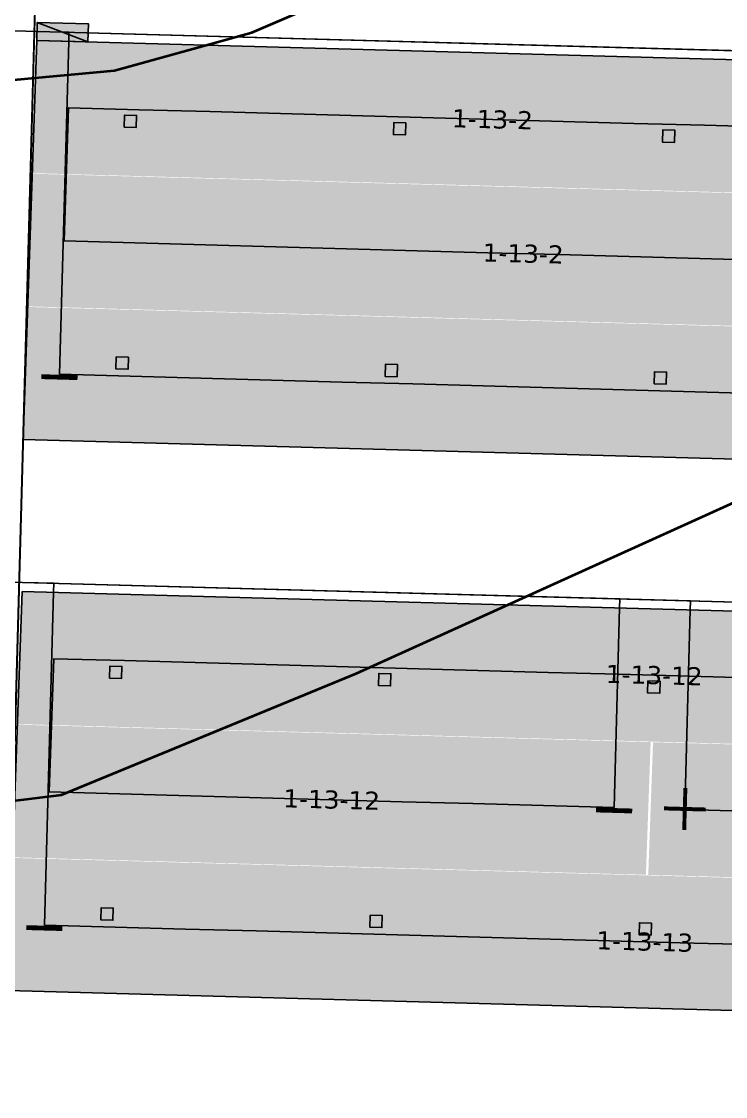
# Model space of a CAD drawing. Header units: metres. Extents: x 1477905 to 1478744, y 4202276 to 4202610.
# Drawn here: x 1478338.71 to 1478350.4, y 4202409.28 to 4202427.1 of the extents above; entities that cross this region are included whole.
import ezdxf

# ---------------------------------------------------------------- set-up
doc = ezdxf.new("R2010")
doc.units = ezdxf.units.M
doc.layers.add('Nouveau Terrain - CN - Courbes', color=22, linetype='Continuous', lineweight=0)
for name, color, linetype in [('PVcase AC Cables (Inverter - Transformer)', 181, 'Continuous'), ('PVcase Device Coloring', 7, 'Continuous'), ('PVcase Inverters', 7, 'Continuous'), ('PVcase Polarity Symbols', 7, 'Continuous'), ('PVcase Poles', 7, 'Continuous'), ('PVcase PV Area', 30, 'Continuous'), ('PVcase PV Modules (full frames)', 142, 'Continuous'), ('PVcase PV Modules (optimised)', 142, 'Continuous'), ('PVcase String Cables', 150, 'Continuous'), ('PVcase Stringing Numbers', 7, 'Continuous'), ('PVcase Strings', 92, 'Continuous')]:
    doc.layers.add(name, color=color, linetype=linetype)
doc.layers.add('PVcase AlignmentLine', color=130, linetype='Continuous', plot=False)
doc.styles.get("Standard").update_dxf_attribs({"font": 'verdana.ttf'})
doc.styles.add('UBS-Style de texte', font='verdana.ttf')

# ---------------------------------------------------------------- blocks, each defined once
blk = doc.blocks.new('3P18@15DEG F FX ID1 PVBlock')
at = {"layer": 'PVcase PV Modules (optimised)', "color": 0}
blk.add_polyline3d([(0, 0, 1.773945735132677), (21.06698842950539, -0.5810537936249766, 1.773945735132684), (20.88445742833417, -7.198992669318528, 7.019385073192552e-15), (-0.1825310011712116, -6.617938875693552, 0)], close=True, dxfattribs=at)
blk = doc.blocks.new('PVcase Inverter (1st tier)')
at = {"layer": 'PVcase Inverters', "color": 0}
blk.add_lwpolyline([(0, 0), (850, 0), (850, 300), (0, 300)], close=True, dxfattribs=at)
blk.add_lwpolyline([(850, 0), (0, 300)], dxfattribs=at)

msp = doc.modelspace()

# ---------------------------------------------------------------- hatches: boundary and pattern name
at = {"layer": 'PVcase Device Coloring', "true_color": 0xb3ff80, "transparency": 33554672}
msp.add_hatch(color=71, dxfattribs=at).paths.add_polyline_path([(1478338.976086406, 4202427.084636865), (1478338.967815178, 4202426.784750909), (1478339.817492054, 4202426.761315761), (1478339.825763282, 4202427.061201718)], flags=0)
msp.add_hatch(color=71, dxfattribs=at).paths.add_polyline_path([(1478338.976086406, 4202427.084636865), (1478338.967815178, 4202426.784750909), (1478339.817492054, 4202426.761315761), (1478339.825763282, 4202427.061201718)], flags=0)
msp.add_hatch(color=71, dxfattribs=at).paths.add_polyline_path([(1478338.976086406, 4202427.084636865), (1478338.967815178, 4202426.784750909), (1478339.817492054, 4202426.761315761), (1478339.825763282, 4202427.061201718)], flags=0)
msp.add_hatch(color=71, dxfattribs=at).paths.add_polyline_path([(1478338.976086406, 4202427.084636865), (1478338.967815178, 4202426.784750909), (1478339.817492054, 4202426.761315761), (1478339.825763282, 4202427.061201718)], flags=0)
msp.add_hatch(color=71, dxfattribs=at).paths.add_polyline_path([(1478338.976086406, 4202427.084636865), (1478338.967815178, 4202426.784750909), (1478339.817492054, 4202426.761315761), (1478339.825763282, 4202427.061201718)], flags=0)
msp.add_hatch(color=71, dxfattribs=at).paths.add_polyline_path([(1478338.976086406, 4202427.084636865), (1478338.967815178, 4202426.784750909), (1478339.817492054, 4202426.761315761), (1478339.825763282, 4202427.061201718)], flags=0)
msp.add_hatch(color=71, dxfattribs=at).paths.add_polyline_path([(1478338.976086406, 4202427.084636865), (1478338.967815178, 4202426.784750909), (1478339.817492054, 4202426.761315761), (1478339.825763282, 4202427.061201718)], flags=0)
msp.add_hatch(color=71, dxfattribs=at).paths.add_polyline_path([(1478338.976086406, 4202427.084636865), (1478338.967815178, 4202426.784750909), (1478339.817492054, 4202426.761315761), (1478339.825763282, 4202427.061201718)], flags=0)
msp.add_hatch(color=71, dxfattribs=at).paths.add_polyline_path([(1478338.976086406, 4202427.084636865), (1478338.967815178, 4202426.784750909), (1478339.817492054, 4202426.761315761), (1478339.825763282, 4202427.061201718)], flags=0)
at = {"layer": 'PVcase Device Coloring', "true_color": 0xb3ff80, "transparency": 33554582}
for points in [[(1478338.967815177, 4202426.784750908), (1478338.892191565, 4202424.585620887), (1478354.091512305, 4202424.16640468), (1478354.167135918, 4202426.365534701)], [(1478338.891859591, 4202424.575967111), (1478338.816235979, 4202422.37683709), (1478355.187733131, 4202421.925290797), (1478355.263356744, 4202424.124420818)], [(1478338.812353881, 4202422.36728123), (1478338.743572853, 4202420.167962482), (1478370.583980943, 4202419.28976435), (1478370.652761971, 4202421.489083098)], [(1478338.725173722, 4202417.650535017), (1478338.646464294, 4202415.451490106), (1478359.703577732, 4202414.870708676), (1478359.782287161, 4202417.069753587)], [(1478338.646118774, 4202415.441836705), (1478338.567409345, 4202413.242791793), (1478349.076482614, 4202412.952938456), (1478349.155192043, 4202415.151983367)], [(1478349.194158943, 4202415.150908612), (1478349.115449514, 4202412.951863701), (1478359.624522783, 4202412.662010363), (1478359.703232212, 4202414.861055274)], [(1478338.567063825, 4202413.233138392), (1478338.488354397, 4202411.034093481), (1478359.545467835, 4202410.453312051), (1478359.624177264, 4202412.652356962)]]:
    msp.add_hatch(color=71, dxfattribs=at).paths.add_polyline_path(points, flags=0)

# ---------------------------------------------------------------- linework, layer by layer
at = {"layer": 'Nouveau Terrain - CN - Courbes', "linetype": 'Continuous', "lineweight": 35}
for points in [[(1478335.282626814, 4202425.829336059, 73), (1478340.254916718, 4202426.28479444, 73), (1478342.535462485, 4202426.919656962, 73), (1478348.324087714, 4202429.398642596, 73), (1478352.125640577, 4202430.895987161, 73), (1478353.387270747, 4202431.01213701, 73), (1478360.184490013, 4202430.230826925, 73), (1478363.310418425, 4202430.345641803, 73), (1478376.930513024, 4202431.899315742, 73), (1478380.985159703, 4202432.73499997, 73), (1478388.197082288, 4202434.91053588, 73), (1478398.617350874, 4202438.826656805, 73), (1478407.985020134, 4202442.472740513, 73), (1478412.470244399, 4202444.791230266, 73), (1478421.358482726, 4202449.928240885, 73), (1478423.216447328, 4202451.645802511, 73), (1478427.581432917, 4202456.839782299, 73), (1478428.843755461, 4202458.856565427, 73), (1478429.58169592, 4202461.648758596, 73), (1478429.00640143, 4202461.758571131, 73), (1478428.780313677, 4202461.801726889, 73)], [(1478335.787698883, 4202413.835795431, 72), (1478339.378703231, 4202414.281219653, 72), (1478344.267259569, 4202416.292585373, 72), (1478352.182320598, 4202419.870514831, 72), (1478354.271514721, 4202420.449429104, 72), (1478358.932510251, 4202419.865455401, 72), (1478365.670986464, 4202420.528554469, 72), (1478379.706885254, 4202422.117077467, 72), (1478383.736917019, 4202422.843507892, 72), (1478390.83319907, 4202425.045772747, 72), (1478411.239379214, 4202432.982509312, 72), (1478416.539623115, 4202435.645848259, 72), (1478424.110232939, 4202439.984298771, 72), (1478426.836636174, 4202442.338222411, 72), (1478431.574026125, 4202447.383417717, 72), (1478439.583303201, 4202456.8469184, 72), (1478440.210088637, 4202457.784432109, 72), (1478440.998648752, 4202460.821752833, 72), (1478440.90231827, 4202461.002091623, 72), (1478440.290370006, 4202461.118900652, 72)]]:
    msp.add_polyline3d(points, dxfattribs=at)
at = {"layer": 'PVcase AC Cables (Inverter - Transformer)'}
msp.add_polyline3d([(1478338.027289134, 4202426.960748831, 72.2734047199971), (1478338.972970444, 4202426.934665763, 72.26376260392145), (1478338.972970444, 4202426.934665763, 75.27234791761173), (1478339.39678923, 4202426.922976313, 75.2615842802292)], dxfattribs=at)
at = {"layer": 'PVcase AlignmentLine'}
msp.add_lwpolyline([(1478339.259568284, 4202438.995625216), (1478337.373768455, 4202370.62308633)], dxfattribs=at)
at = {"layer": 'PVcase Poles'}
for points in [[(1478340.419431213, 4202425.348182643, 71.91857843176089), (1478340.424945366, 4202425.548106615, 71.91857843176089), (1478340.424945366, 4202425.548106615, 74.91393354701471), (1478340.419431213, 4202425.348182643, 74.86032644159475), (1478340.419431213, 4202425.348182643, 71.91857843176089), (1478340.619355184, 4202425.34266849, 71.91857843176089), (1478340.619355184, 4202425.34266849, 74.85524901414472), (1478340.419431213, 4202425.348182643, 74.86032644159475), (1478340.619355184, 4202425.34266849, 74.85524901414472), (1478340.624869336, 4202425.542592462, 74.90885611956467), (1478340.624869336, 4202425.542592462, 71.91857843176089), (1478340.619355184, 4202425.34266849, 71.91857843176089), (1478340.624869336, 4202425.542592462, 71.91857843176089), (1478340.424945366, 4202425.548106615, 71.91857843176089), (1478340.624869336, 4202425.542592462, 71.91857843176089), (1478340.624869336, 4202425.542592462, 74.90885611956467), (1478340.424945366, 4202425.548106615, 74.91393354701471)], [(1478344.885293435, 4202425.225008599, 71.76537588550724), (1478344.890807587, 4202425.42493257, 71.76537588550724), (1478344.890807587, 4202425.42493257, 74.80051497504449), (1478344.885293435, 4202425.225008599, 74.74690786962454), (1478344.885293435, 4202425.225008599, 71.76537588550724), (1478345.085217406, 4202425.219494446, 71.76537588550724), (1478345.085217406, 4202425.219494446, 74.7418304421745), (1478344.885293435, 4202425.225008599, 74.74690786962454), (1478345.085217406, 4202425.219494446, 74.7418304421745), (1478345.090731558, 4202425.419418418, 74.79543754759446), (1478345.090731558, 4202425.419418418, 71.76537588550724), (1478345.085217406, 4202425.219494446, 71.76537588550724), (1478345.090731558, 4202425.419418418, 71.76537588550724), (1478344.890807587, 4202425.42493257, 71.76537588550724), (1478345.090731558, 4202425.419418418, 71.76537588550724), (1478345.090731558, 4202425.419418418, 74.79543754759446), (1478344.890807587, 4202425.42493257, 74.80051497504449)], [(1478349.351155656, 4202425.101834552, 71.58149722558093), (1478349.356669809, 4202425.301758524, 71.58149722558093), (1478349.356669809, 4202425.301758524, 74.68709640257391), (1478349.351155656, 4202425.101834552, 74.63348929715396), (1478349.351155656, 4202425.101834552, 71.58149722558093), (1478349.551079627, 4202425.0963204, 71.58149722558093), (1478349.551079627, 4202425.0963204, 74.62841186970392), (1478349.351155656, 4202425.101834552, 74.63348929715396), (1478349.551079627, 4202425.0963204, 74.62841186970392), (1478349.556593779, 4202425.296244372, 74.68201897512388), (1478349.556593779, 4202425.296244372, 71.58149722558093), (1478349.551079627, 4202425.0963204, 71.58149722558093), (1478349.556593779, 4202425.296244372, 71.58149722558093), (1478349.356669809, 4202425.301758524, 71.58149722558093), (1478349.556593779, 4202425.296244372, 71.58149722558093), (1478349.556593779, 4202425.296244372, 74.68201897512388), (1478349.356669809, 4202425.301758524, 74.68709640257391)], [(1478340.281579369, 4202421.339459424, 71.55063923667478), (1478340.287093521, 4202421.539383396, 71.55063923667478), (1478340.287093521, 4202421.539383396, 73.83953550879639), (1478340.281579369, 4202421.339459424, 73.78592840337643), (1478340.281579369, 4202421.339459424, 71.55063923667478), (1478340.481503339, 4202421.333945272, 71.55063923667478), (1478340.481503339, 4202421.333945272, 73.7808509759264), (1478340.281579369, 4202421.339459424, 73.78592840337643), (1478340.481503339, 4202421.333945272, 73.7808509759264), (1478340.487017492, 4202421.533869243, 73.83445808134636), (1478340.487017492, 4202421.533869243, 71.55063923667478), (1478340.481503339, 4202421.333945272, 71.55063923667478), (1478340.487017492, 4202421.533869243, 71.55063923667478), (1478340.287093521, 4202421.539383396, 71.55063923667478), (1478340.487017492, 4202421.533869243, 71.55063923667478), (1478340.487017492, 4202421.533869243, 73.83445808134636), (1478340.287093521, 4202421.539383396, 73.83953550879639)], [(1478344.74744159, 4202421.21628538, 71.4157306296565), (1478344.752955742, 4202421.416209351, 71.4157306296565), (1478344.752955742, 4202421.416209351, 73.72611693683037), (1478344.74744159, 4202421.21628538, 73.67250983141041), (1478344.74744159, 4202421.21628538, 71.4157306296565), (1478344.947365561, 4202421.210771227, 71.4157306296565), (1478344.947365561, 4202421.210771227, 73.66743240396038), (1478344.74744159, 4202421.21628538, 73.67250983141041), (1478344.947365561, 4202421.210771227, 73.66743240396038), (1478344.952879713, 4202421.410695199, 73.72103950938033), (1478344.952879713, 4202421.410695199, 71.4157306296565), (1478344.947365561, 4202421.210771227, 71.4157306296565), (1478344.952879713, 4202421.410695199, 71.4157306296565), (1478344.752955742, 4202421.416209351, 71.4157306296565), (1478344.952879713, 4202421.410695199, 71.4157306296565), (1478344.952879713, 4202421.410695199, 73.72103950938033), (1478344.752955742, 4202421.416209351, 73.72611693683037)], [(1478349.213303811, 4202421.093111333, 71.23115516619885), (1478349.218817964, 4202421.293035305, 71.23115516619885), (1478349.218817964, 4202421.293035305, 73.61269836435979), (1478349.213303811, 4202421.093111333, 73.55909125893983), (1478349.213303811, 4202421.093111333, 71.23115516619885), (1478349.413227782, 4202421.087597181, 71.23115516619885), (1478349.413227782, 4202421.087597181, 73.5540138314898), (1478349.213303811, 4202421.093111333, 73.55909125893983), (1478349.413227782, 4202421.087597181, 73.5540138314898), (1478349.418741934, 4202421.287521153, 73.60762093690975), (1478349.418741934, 4202421.287521153, 71.23115516619885), (1478349.413227782, 4202421.087597181, 71.23115516619885), (1478349.418741934, 4202421.287521153, 71.23115516619885), (1478349.218817964, 4202421.293035305, 71.23115516619885), (1478349.418741934, 4202421.287521153, 71.23115516619885), (1478349.418741934, 4202421.287521153, 73.60762093690975), (1478349.218817964, 4202421.293035305, 73.61269836435979)], [(1478340.174737703, 4202416.21402335, 71.13440839124311), (1478340.180251856, 4202416.413947321, 71.13440839124311), (1478340.180251856, 4202416.413947321, 74.12146971919351), (1478340.174737703, 4202416.21402335, 74.06785474888629), (1478340.174737703, 4202416.21402335, 71.13440839124311), (1478340.374661674, 4202416.208509197, 71.13440839124311), (1478340.374661674, 4202416.208509197, 74.06172892014503), (1478340.174737703, 4202416.21402335, 74.06785474888629), (1478340.374661674, 4202416.208509197, 74.06172892014503), (1478340.380175826, 4202416.408433169, 74.11534389045227), (1478340.380175826, 4202416.408433169, 71.13440839124311), (1478340.374661674, 4202416.208509197, 71.13440839124311), (1478340.380175826, 4202416.408433169, 71.13440839124311), (1478340.180251856, 4202416.413947321, 71.13440839124311), (1478340.380175826, 4202416.408433169, 71.13440839124311), (1478340.380175826, 4202416.408433169, 74.11534389045227), (1478340.180251856, 4202416.413947321, 74.12146971919351)], [(1478344.639944819, 4202416.090867374, 70.97132482236844), (1478344.645458971, 4202416.290791346, 70.97132482236844), (1478344.645458971, 4202416.290791346, 73.98465223894593), (1478344.639944819, 4202416.090867374, 73.93103726863869), (1478344.639944819, 4202416.090867374, 70.97132482236844), (1478344.839868789, 4202416.085353222, 70.97132482236844), (1478344.839868789, 4202416.085353222, 73.92491143989744), (1478344.639944819, 4202416.090867374, 73.93103726863869), (1478344.839868789, 4202416.085353222, 73.92491143989744), (1478344.845382942, 4202416.285277193, 73.97852641020467), (1478344.845382942, 4202416.285277193, 70.97132482236844), (1478344.839868789, 4202416.085353222, 70.97132482236844), (1478344.845382942, 4202416.285277193, 70.97132482236844), (1478344.645458971, 4202416.290791346, 70.97132482236844), (1478344.845382942, 4202416.285277193, 70.97132482236844), (1478344.845382942, 4202416.285277193, 73.97852641020467), (1478344.645458971, 4202416.290791346, 73.98465223894593)], [(1478349.105151934, 4202415.967711397, 70.77945372635871), (1478349.110666086, 4202416.167635368, 70.77945372635871), (1478349.110666086, 4202416.167635368, 73.84783475819762), (1478349.105151934, 4202415.967711397, 73.7942197878904), (1478349.105151934, 4202415.967711397, 70.77945372635871), (1478349.305075905, 4202415.962197244, 70.77945372635871), (1478349.305075905, 4202415.962197244, 73.78809395914914), (1478349.105151934, 4202415.967711397, 73.7942197878904), (1478349.305075905, 4202415.962197244, 73.78809395914914), (1478349.310590057, 4202416.162121216, 73.84170892945636), (1478349.310590057, 4202416.162121216, 70.77945372635871), (1478349.305075905, 4202415.962197244, 70.77945372635871), (1478349.310590057, 4202416.162121216, 70.77945372635871), (1478349.110666086, 4202416.167635368, 70.77945372635871), (1478349.310590057, 4202416.162121216, 70.77945372635871), (1478349.310590057, 4202416.162121216, 73.84170892945636), (1478349.110666086, 4202416.167635368, 73.84783475819762)], [(1478340.031260824, 4202412.205455277, 70.7906726465226), (1478340.036774976, 4202412.405379249, 70.7906726465226), (1478340.036774976, 4202412.405379249, 73.04722928677312), (1478340.031260824, 4202412.205455277, 72.9936143164659), (1478340.031260824, 4202412.205455277, 70.7906726465226), (1478340.231184794, 4202412.199941125, 70.7906726465226), (1478340.231184794, 4202412.199941125, 72.98748848772463), (1478340.031260824, 4202412.205455277, 72.9936143164659), (1478340.231184794, 4202412.199941125, 72.98748848772463), (1478340.236698947, 4202412.399865096, 73.04110345803186), (1478340.236698947, 4202412.399865096, 70.7906726465226), (1478340.231184794, 4202412.199941125, 70.7906726465226), (1478340.236698947, 4202412.399865096, 70.7906726465226), (1478340.036774976, 4202412.405379249, 70.7906726465226), (1478340.236698947, 4202412.399865096, 70.7906726465226), (1478340.236698947, 4202412.399865096, 73.04110345803186), (1478340.036774976, 4202412.405379249, 73.04722928677312)], [(1478344.496467939, 4202412.0822993, 70.61554786388731), (1478344.501982091, 4202412.282223272, 70.61554786388731), (1478344.501982091, 4202412.282223272, 72.91041180628058), (1478344.496467939, 4202412.0822993, 72.85679683597336), (1478344.496467939, 4202412.0822993, 70.61554786388731), (1478344.696391909, 4202412.076785148, 70.61554786388731), (1478344.696391909, 4202412.076785148, 72.8506710072321), (1478344.496467939, 4202412.0822993, 72.85679683597336), (1478344.696391909, 4202412.076785148, 72.8506710072321), (1478344.701906062, 4202412.27670912, 72.90428597753932), (1478344.701906062, 4202412.27670912, 70.61554786388731), (1478344.696391909, 4202412.076785148, 70.61554786388731), (1478344.701906062, 4202412.27670912, 70.61554786388731), (1478344.501982091, 4202412.282223272, 70.61554786388731), (1478344.701906062, 4202412.27670912, 70.61554786388731), (1478344.701906062, 4202412.27670912, 72.90428597753932), (1478344.501982091, 4202412.282223272, 72.91041180628058)], [(1478348.961675054, 4202411.959143324, 70.42635576261083), (1478348.967189206, 4202412.159067295, 70.42635576261083), (1478348.967189206, 4202412.159067295, 72.77359432578262), (1478348.961675054, 4202411.959143324, 72.7199793554754), (1478348.961675054, 4202411.959143324, 70.42635576261083), (1478349.161599025, 4202411.953629171, 70.42635576261083), (1478349.161599025, 4202411.953629171, 72.71385352673414), (1478348.961675054, 4202411.959143324, 72.7199793554754), (1478349.161599025, 4202411.953629171, 72.71385352673414), (1478349.167113177, 4202412.153553143, 72.76746849704138), (1478349.167113177, 4202412.153553143, 70.42635576261083), (1478349.161599025, 4202411.953629171, 70.42635576261083), (1478349.167113177, 4202412.153553143, 70.42635576261083), (1478348.967189206, 4202412.159067295, 70.42635576261083), (1478349.167113177, 4202412.153553143, 70.42635576261083), (1478349.167113177, 4202412.153553143, 72.76746849704138), (1478348.967189206, 4202412.159067295, 72.77359432578262)]]:
    msp.add_polyline3d(points, dxfattribs=at)
at = {"layer": 'PVcase PV Area', "color": 92, "lineweight": 0, "ltscale": 0.3}
msp.add_lwpolyline([(1478339.259568284, 4202438.995625216), (1478350.068033775, 4202437.937223447), (1478351.232465833, 4202444.959349633), (1478540.534256194, 4202439.738170348), (1478540.901876147, 4202436.232162382, -0.3139956367760866), (1478536.12052433, 4202430.113600746), (1478511.262201618, 4202419.774277388), (1478479.866163529, 4202408.008974139), (1478455.566751942, 4202400.12618837), (1478424.996123794, 4202392.130042891), (1478405.950104405, 4202386.211767361, -0.1137883790422365), (1478401.394384891, 4202385.911842342), (1478394.320368514, 4202388.689042576), (1478385.824395231, 4202392.672774198, 0.4395017912573829), (1478355.370027866, 4202381.467339296), (1478354.099964637, 4202377.634699788, -0.2556769067150101), (1478348.901034069, 4202372.930065227), (1478337.373768455, 4202370.62308633)], format="xyb", close=True, dxfattribs=at)
at = {"layer": 'PVcase String Cables'}
for points in [[(1478339.39678923, 4202426.922976313, 75.2615842802292), (1478338.972970444, 4202426.934665763, 75.27234791761173), (1478338.972970444, 4202426.934665763, 72.26376260392145), (1478338.027289134, 4202426.960748832, 72.2734047200748), (1478338.090180855, 4202429.24098376, 72.46324363650231), (1478338.153072576, 4202431.521218688, 72.6534603433774), (1478338.215964297, 4202433.801453616, 72.84367705025392), (1478338.278856018, 4202436.081688545, 73.03389375712901), (1478339.236862442, 4202436.055265534, 73.02509652104376), (1478339.236862442, 4202436.055265534, 76.03373132124206), (1478349.1300623, 4202435.782398758, 75.71512696469578), (1478349.125926686, 4202435.632455777, 75.71508533354607), (1478348.973728748, 4202430.114288185, 74.23516824246103)], [(1478339.39678923, 4202426.922976313, 75.2615842802292), (1478338.972970444, 4202426.934665763, 75.27234791761173), (1478338.972970444, 4202426.934665763, 72.26376260392145), (1478338.027289134, 4202426.960748832, 72.2734047200748), (1478338.090180855, 4202429.24098376, 72.46324363650231), (1478338.153072576, 4202431.521218688, 72.6534603433774), (1478338.215964297, 4202433.801453616, 72.84367705025392), (1478338.278856018, 4202436.081688545, 73.03389375712901), (1478339.236862442, 4202436.055265535, 73.02509652112174), (1478339.236862442, 4202436.055265535, 76.03373132124314), (1478339.792579163, 4202436.039938175, 76.01583480940076), (1478339.788443549, 4202435.889995198, 76.0157931782479), (1478339.758110487, 4202434.790223913, 75.7208455723785)], [(1478339.39678923, 4202426.922976313, 75.2615842802292), (1478338.972970444, 4202426.934665763, 75.27234791761173), (1478338.972970444, 4202426.934665763, 72.26376260392145), (1478337.827365163, 4202426.966262984, 72.27539223259188), (1478337.756402603, 4202424.393407503, 72.06066098464281), (1478337.685440043, 4202421.820552022, 71.84557039362642), (1478337.614477482, 4202419.247696541, 71.63136232496375), (1478337.543514922, 4202416.67484106, 71.41806049236884), (1478337.472552361, 4202414.101985579, 71.20475865977633), (1478337.401589801, 4202411.529130098, 70.98414802083306), (1478337.33062724, 4202408.956274617, 70.76449191051076), (1478338.49714523, 4202408.924100597, 70.7314027440549), (1478338.49714523, 4202408.924100597, 73.75242981639438), (1478359.54977773, 4202408.343442762, 72.97453117675774), (1478359.798847632, 4202408.336573104, 72.97131043411915), (1478369.720277917, 4202408.062927695, 72.81122509243774), (1478369.716142303, 4202407.912984714, 72.81121463773785), (1478369.563944365, 4202402.394817121, 71.33187140683955)], [(1478339.39678923, 4202426.922976313, 75.2615842802292), (1478338.972970444, 4202426.934665763, 75.27234791761173), (1478338.972970444, 4202426.934665763, 72.26376260392145), (1478337.827365163, 4202426.966262984, 72.27539223259188), (1478337.756402603, 4202424.393407503, 72.06066098464102), (1478337.685440043, 4202421.820552022, 71.84557039362642), (1478337.614477482, 4202419.247696541, 71.63136232496134), (1478337.543514922, 4202416.67484106, 71.41806049236884), (1478337.472552361, 4202414.101985579, 71.20475865977394), (1478337.401589801, 4202411.529130098, 70.98414802083306), (1478337.33062724, 4202408.956274617, 70.7644919105075), (1478338.49714523, 4202408.924100599, 70.73140274420807), (1478338.49714523, 4202408.924100599, 73.75242981639695), (1478339.007484347, 4202408.910024811, 73.73357269224422), (1478339.003348732, 4202408.760081832, 73.733517896025), (1478338.851150794, 4202403.24191424, 72.25335841040258)], [(1478339.39678923, 4202426.922976313, 75.2615842802292), (1478338.972970444, 4202426.934665763, 75.27234791761173), (1478338.972970444, 4202426.934665763, 72.26376260392145), (1478337.827365164, 4202426.966262984, 72.27539223259011), (1478337.764383665, 4202424.682773029, 72.08485192833463), (1478337.701402166, 4202422.399283074, 71.89395228093379), (1478337.638420667, 4202420.115793119, 71.70333161834604), (1478337.575439169, 4202417.832303165, 71.51401955024176), (1478338.73053935, 4202417.800444063, 71.50061500797331), (1478338.73053935, 4202417.800444063, 74.4876823550252), (1478359.787652788, 4202417.219662644, 73.84247573136307), (1478360.036896747, 4202417.212788185, 73.83919189992282), (1478374.668115702, 4202416.80924094, 73.6317674349418), (1478374.663980088, 4202416.659297955, 73.63175936391299), (1478374.633647025, 4202415.559526672, 73.33693487128336)], [(1478339.39678923, 4202426.922976313, 75.2615842802292), (1478338.972970444, 4202426.934665763, 75.27234791761173), (1478338.972970444, 4202426.934665763, 72.26376260392145), (1478337.827365164, 4202426.966262984, 72.27539223259011), (1478337.764383665, 4202424.682773029, 72.08485192833284), (1478337.701402166, 4202422.399283075, 71.89395228101006), (1478337.638420667, 4202420.11579312, 71.70333161842352), (1478337.575439169, 4202417.832303165, 71.51401955031683), (1478338.73053935, 4202417.800444064, 71.50061500805135), (1478338.73053935, 4202417.800444064, 74.48768235502622), (1478359.787652788, 4202417.219662643, 73.84247573136206), (1478360.036896747, 4202417.212788184, 73.83919189992243), (1478375.832164078, 4202416.777135035, 73.61526490618726), (1478375.828028463, 4202416.62719205, 73.61525683515845), (1478375.736762963, 4202413.318222613, 72.72819490690819)], [(1478339.39678923, 4202426.922976313, 75.2615842802292), (1478338.972970444, 4202426.934665763, 75.27234791761173), (1478338.972970444, 4202426.934665763, 72.26376260392145), (1478337.827365164, 4202426.966262984, 72.27539223259011), (1478337.764383665, 4202424.682773029, 72.08485192833284), (1478337.701402166, 4202422.399283075, 71.89395228101006), (1478337.638420667, 4202420.11579312, 71.70333161842352), (1478337.575439169, 4202417.832303165, 71.51401955031683), (1478338.73053935, 4202417.800444063, 71.50061500797331), (1478338.73053935, 4202417.800444063, 74.4876823550252), (1478359.787652788, 4202417.219662637, 73.84247573136305), (1478360.036896747, 4202417.212788179, 73.83919189991994), (1478381.101770053, 4202416.631792726, 73.54055854005375), (1478381.381276443, 4202416.624083592, 73.53640319854627), (1478402.438468141, 4202416.043300007, 72.8937576867437), (1478402.703767161, 4202416.03598273, 72.88348785621926), (1478406.772055796, 4202415.92377426, 72.724716469647), (1478406.767920182, 4202415.773831281, 72.724655346715), (1478406.73758712, 4202414.674059996, 72.42963621292373)], [(1478339.39678923, 4202426.922976313, 75.2615842802292), (1478338.972970444, 4202426.934665763, 75.27234791761173), (1478338.972970444, 4202426.934665763, 72.26376260392145), (1478337.827365164, 4202426.966262984, 72.27539223259011), (1478337.764383665, 4202424.682773029, 72.08485192833284), (1478337.701402166, 4202422.399283075, 71.89395228101006), (1478337.638420667, 4202420.11579312, 71.70333161842352), (1478337.575439169, 4202417.832303165, 71.51401955031683), (1478338.73053935, 4202417.800444063, 71.50061500797331), (1478338.73053935, 4202417.800444063, 74.4876823550252), (1478359.787652788, 4202417.219662637, 73.84247573136305), (1478360.036896747, 4202417.212788179, 73.83919189991994), (1478381.101770053, 4202416.631792726, 73.54055854005375), (1478381.381276443, 4202416.624083592, 73.53640319854627), (1478402.438468141, 4202416.043300007, 72.8937576867437), (1478402.703767161, 4202416.03598273, 72.88348785621926), (1478407.920643078, 4202415.892094792, 72.67989103771852), (1478407.916507464, 4202415.742151812, 72.67982991478523), (1478407.825241963, 4202412.433182374, 71.79218235455964)], [(1478339.39678923, 4202426.922976313, 75.2615842802292), (1478338.972970444, 4202426.934665763, 75.27234791761173), (1478338.972970444, 4202426.934665763, 72.26376260392145), (1478337.827365164, 4202426.966262984, 72.27539223259011), (1478337.764383665, 4202424.682773029, 72.08485192833284), (1478337.701402166, 4202422.399283076, 71.89395228108813), (1478337.638420667, 4202420.115793121, 71.703331618501), (1478337.575439169, 4202417.832303166, 71.51401955039431), (1478338.73053935, 4202417.800444064, 71.50061500805135), (1478338.73053935, 4202417.800444064, 74.48768235502622), (1478359.787652788, 4202417.219662638, 73.84247573136408), (1478360.036896747, 4202417.21278818, 73.83919189992035), (1478381.101770053, 4202416.631792727, 73.54055854005415), (1478381.381276443, 4202416.624083593, 73.53640319854729), (1478402.438468141, 4202416.043300008, 72.8937576867447), (1478402.703767161, 4202416.035982731, 72.88348785622064), (1478409.09230592, 4202415.859778872, 72.63416504561953), (1478409.088170306, 4202415.709835891, 72.63410392268486), (1478408.996904805, 4202412.400866453, 71.7464563625841)], [(1478339.39678923, 4202426.922976313, 75.2615842802292), (1478338.972970444, 4202426.934665763, 75.27234791761173), (1478338.972970444, 4202426.934665763, 72.26376260392145), (1478337.827365164, 4202426.966262984, 72.27539223259011), (1478337.764383665, 4202424.682773029, 72.08485192833284), (1478337.701402166, 4202422.399283075, 71.89395228101006), (1478337.638420667, 4202420.11579312, 71.70333161842352), (1478337.575439169, 4202417.832303165, 71.51401955031683), (1478338.73053935, 4202417.800444063, 71.50061500797331), (1478338.73053935, 4202417.800444063, 74.4876823550252), (1478359.787652788, 4202417.219662637, 73.84247573136305), (1478360.036896747, 4202417.212788179, 73.83919189991994), (1478381.101770053, 4202416.631792726, 73.54055854005375), (1478381.381276443, 4202416.624083592, 73.53640319854627), (1478402.438468141, 4202416.043300007, 72.8937576867437), (1478402.703767161, 4202416.03598273, 72.88348785621926), (1478407.943718638, 4202415.891458339, 72.678990477556), (1478407.939583024, 4202415.741515359, 72.67892935462271), (1478407.909249961, 4202414.641744075, 72.38391022104058)], [(1478339.39678923, 4202426.922976313, 75.2615842802292), (1478338.972970444, 4202426.934665763, 75.27234791761173), (1478338.972970444, 4202426.934665763, 72.26376260392145), (1478337.827365164, 4202426.966262984, 72.27539223259011), (1478337.764383665, 4202424.682773029, 72.08485192833284), (1478337.701402166, 4202422.399283075, 71.89395228101006), (1478337.638420667, 4202420.11579312, 71.70333161842352), (1478337.575439169, 4202417.832303165, 71.51401955031683), (1478338.73053935, 4202417.800444064, 71.50061500805135), (1478338.73053935, 4202417.800444064, 74.48768235502622), (1478359.787652788, 4202417.219662644, 73.84247573136307), (1478360.036896747, 4202417.212788185, 73.83919189992282), (1478377.004600442, 4202416.74479778, 73.59864346224498), (1478377.000464828, 4202416.594854794, 73.5986353912186), (1478376.909199328, 4202413.285885357, 72.7115734630902)], [(1478339.39678923, 4202426.922976313, 75.2615842802292), (1478338.972970444, 4202426.934665763, 75.27234791761173), (1478338.972970444, 4202426.934665763, 72.26376260392145), (1478337.827365164, 4202426.966262984, 72.27539223259011), (1478337.764383665, 4202424.682773029, 72.08485192833284), (1478337.701402166, 4202422.399283075, 71.89395228101006), (1478337.638420667, 4202420.11579312, 71.70333161842352), (1478337.575439169, 4202417.832303165, 71.51401955031683), (1478338.73053935, 4202417.800444064, 71.50061500805135), (1478338.73053935, 4202417.800444064, 74.48768235502622), (1478359.787652788, 4202417.219662644, 73.84247573136307), (1478360.036896747, 4202417.212788185, 73.83919189992282), (1478375.840552067, 4202416.776903684, 73.61514599099581), (1478375.836416453, 4202416.626960699, 73.61513791996659), (1478375.80608339, 4202415.527189416, 73.32031342754534)], [(1478339.39678923, 4202426.922976313, 75.2615842802292), (1478338.972970444, 4202426.934665763, 75.27234791761173), (1478338.972970444, 4202426.934665763, 72.26376260392145), (1478337.827365164, 4202426.966262984, 72.27539223259011), (1478337.764383665, 4202424.682773029, 72.08485192833284), (1478337.701402166, 4202422.399283075, 71.89395228101006), (1478337.638420668, 4202420.11579312, 71.70333161842112), (1478337.575439169, 4202417.832303165, 71.51401955031442), (1478338.73053935, 4202417.800444064, 71.50061500805135), (1478338.73053935, 4202417.800444064, 74.48768235502622), (1478359.787652788, 4202417.219662638, 73.84247573136408), (1478360.036896747, 4202417.21278818, 73.83919189992035), (1478381.101770053, 4202416.631792728, 73.54055854005458), (1478381.381276443, 4202416.624083593, 73.5364031985483), (1478402.438468141, 4202416.04330001, 72.89375768673965), (1478402.703767161, 4202416.035982733, 72.88348785621433), (1478423.129184462, 4202415.472624275, 72.08635370061889), (1478423.125048847, 4202415.322681289, 72.0862925776863), (1478422.972850909, 4202409.804513697, 70.60601659102541)], [(1478339.39678923, 4202426.922976313, 75.2615842802292), (1478338.972970444, 4202426.934665763, 75.27234791761173), (1478338.972970444, 4202426.934665763, 72.26376260392145), (1478337.827365164, 4202426.966262984, 72.27539223259011), (1478337.764383665, 4202424.682773029, 72.08485192833284), (1478337.701402166, 4202422.399283075, 71.89395228101006), (1478337.638420668, 4202420.11579312, 71.70333161842112), (1478337.575439169, 4202417.832303165, 71.51401955031442), (1478338.73053935, 4202417.800444064, 71.50061500805135), (1478338.73053935, 4202417.800444064, 74.48768235502622), (1478359.787652788, 4202417.219662639, 73.8424757313651), (1478360.036896747, 4202417.21278818, 73.83919189992076), (1478381.101770053, 4202416.63179273, 73.5405585400521), (1478381.381276443, 4202416.624083595, 73.53640319855033), (1478392.449564582, 4202416.318806418, 73.19860954602613), (1478392.445428967, 4202416.168863435, 73.19857215619083), (1478392.293231029, 4202410.650695842, 71.71873314721967)], [(1478339.39678923, 4202426.922976313, 75.2615842802292), (1478338.972970444, 4202426.934665763, 75.27234791761173), (1478338.972970444, 4202426.934665763, 72.26376260392145), (1478337.827365164, 4202426.966262984, 72.27539223259011), (1478337.764383665, 4202424.682773029, 72.08485192833284), (1478337.701402166, 4202422.399283075, 71.89395228101006), (1478337.638420668, 4202420.11579312, 71.70333161842112), (1478337.575439169, 4202417.832303165, 71.51401955031442), (1478338.73053935, 4202417.800444064, 71.50061500805135), (1478338.73053935, 4202417.800444064, 74.48768235502622), (1478359.787652788, 4202417.219662639, 73.8424757313651), (1478360.036896747, 4202417.21278818, 73.83919189992076), (1478381.101770053, 4202416.631792729, 73.54055854005497), (1478381.381276443, 4202416.624083594, 73.53640319854931), (1478391.277555762, 4202416.351131881, 73.23437814320638), (1478391.273420148, 4202416.201188899, 73.23434075337214), (1478391.121222209, 4202410.683021306, 71.75450174443613)], [(1478339.39678923, 4202426.922976313, 75.2615842802292), (1478338.972970444, 4202426.934665763, 75.27234791761173), (1478338.972970444, 4202426.934665763, 72.26376260392145), (1478337.827365164, 4202426.966262984, 72.27539223259011), (1478337.764383665, 4202424.682773029, 72.08485192833284), (1478337.701402166, 4202422.399283075, 71.89395228101006), (1478337.638420667, 4202420.11579312, 71.70333161842352), (1478337.575439169, 4202417.832303165, 71.51401955031683), (1478338.73053935, 4202417.800444064, 71.50061500805135), (1478338.73053935, 4202417.800444064, 74.48768235502622), (1478359.787652788, 4202417.219662643, 73.84247573136206), (1478360.036896747, 4202417.212788184, 73.83919189992243), (1478360.582103346, 4202417.197750707, 73.83146259265229), (1478360.577967732, 4202417.047807729, 73.83145452162638), (1478360.425769793, 4202411.529640138, 72.3521551575505)], [(1478339.39678923, 4202426.922976313, 75.2615842802292), (1478338.972970444, 4202426.934665763, 75.27234791761173), (1478338.972970444, 4202426.934665763, 72.26376260392145), (1478337.827365164, 4202426.966262984, 72.27539223259011), (1478337.764383665, 4202424.682773029, 72.08485192833284), (1478337.701402166, 4202422.399283076, 71.89395228108813), (1478337.638420668, 4202420.115793121, 71.70333161849858), (1478337.575439169, 4202417.832303166, 71.5140195503919), (1478338.73053935, 4202417.800444065, 71.50061500812942), (1478338.73053935, 4202417.800444065, 74.48768235502725), (1478359.210882342, 4202417.235570697, 73.86014843439686), (1478359.206746727, 4202417.08562771, 73.86011074581481), (1478359.176413665, 4202415.985856426, 73.56517760560523)], [(1478339.39678923, 4202426.922976313, 75.2615842802292), (1478338.972970444, 4202426.934665763, 75.27234791761173), (1478338.972970444, 4202426.934665763, 72.26376260392145), (1478337.827365164, 4202426.966262984, 72.27539223259011), (1478337.764383665, 4202424.682773029, 72.08485192833284), (1478337.701402166, 4202422.399283075, 71.89395228101006), (1478337.638420667, 4202420.11579312, 71.70333161842352), (1478337.575439169, 4202417.832303165, 71.51401955031683), (1478338.73053935, 4202417.800444065, 71.50061500812942), (1478338.73053935, 4202417.800444065, 74.48768235502725), (1478348.644719662, 4202417.526998627, 74.18390402263714), (1478348.640584047, 4202417.377055644, 74.18386633405204), (1478348.549318547, 4202414.068086206, 73.29647750968593)], [(1478339.39678923, 4202426.922976313, 75.2615842802292), (1478338.972970444, 4202426.934665763, 75.27234791761173), (1478338.972970444, 4202426.934665763, 72.26376260392145), (1478337.827365164, 4202426.966262984, 72.27539223259011), (1478337.764383665, 4202424.682773029, 72.08485192833284), (1478337.701402166, 4202422.399283075, 71.89395228101006), (1478337.638420667, 4202420.11579312, 71.70333161842352), (1478337.575439169, 4202417.832303165, 71.51401955031683), (1478338.73053935, 4202417.800444064, 71.50061500805135), (1478338.73053935, 4202417.800444064, 74.48768235502622), (1478349.816724125, 4202417.494673284, 74.14799287817728), (1478349.812588511, 4202417.344730301, 74.14795518959218), (1478349.72132301, 4202414.035760862, 73.26056636496858)], [(1478339.39678923, 4202426.922976313, 75.2615842802292), (1478338.972970444, 4202426.934665763, 75.27234791761173), (1478338.972970444, 4202426.934665763, 72.26376260392145), (1478337.827365164, 4202426.966262984, 72.27539223259011), (1478337.764383665, 4202424.682773029, 72.08485192833284), (1478337.701402166, 4202422.399283075, 71.89395228101006), (1478337.638420667, 4202420.11579312, 71.70333161842352), (1478337.575439169, 4202417.832303165, 71.51401955031683), (1478338.73053935, 4202417.800444067, 71.50061500836358), (1478338.73053935, 4202417.800444067, 74.4876823550303), (1478339.250561445, 4202417.786101212, 74.47174846640125), (1478339.246425831, 4202417.636158234, 74.47171077782228), (1478339.094227893, 4202412.117990642, 72.99186626904216)], [(1478339.344694096, 4202421.251990717, 73.77928363574601), (1478339.496892034, 4202426.770158309, 75.25891106291888), (1478339.501027649, 4202426.920101288, 75.25893695883302), (1478339.39678923, 4202426.922976313, 75.2615842802292)], [(1478396.216805934, 4202424.105144494, 73.65355975415285), (1478396.247138996, 4202425.204915779, 73.94852005423779), (1478396.251274611, 4202425.354858782, 73.94856514498507), (1478381.633262227, 4202425.758041774, 74.43850983100188), (1478381.347603134, 4202425.765920607, 74.44440389046379), (1478360.282611759, 4202426.34691931, 74.73458296760042), (1478360.033173246, 4202426.353799135, 74.73748633568356), (1478339.39678923, 4202426.922976313, 75.2615842802292)], [(1478397.307948514, 4202421.864170676, 73.02243598361397), (1478397.399214014, 4202425.173140114, 73.90990652605902), (1478397.403349629, 4202425.323083118, 73.9099516167985), (1478381.633262227, 4202425.758041773, 74.43850983100073), (1478381.347603134, 4202425.765920606, 74.44440389046339), (1478360.282611759, 4202426.34691931, 74.73458296760042), (1478360.033173246, 4202426.353799134, 74.73748633568275), (1478339.39678923, 4202426.922976313, 75.2615842802292)], [(1478428.314795905, 4202423.219841932, 72.27510529031181), (1478428.345128967, 4202424.319613216, 72.57053715242593), (1478428.349264582, 4202424.469556235, 72.57071065428337), (1478424.295601496, 4202424.581361312, 72.83743435491039), (1478424.001478868, 4202424.589473581, 72.8532354451954), (1478402.952419878, 4202425.170032849, 73.72254067960351), (1478402.688436731, 4202425.177313833, 73.73281396820427), (1478381.633262227, 4202425.758041774, 74.43850983100188), (1478381.347603134, 4202425.765920607, 74.44440389046379), (1478360.282611759, 4202426.34691931, 74.73458296760042), (1478360.033173246, 4202426.353799135, 74.73748633568356), (1478339.39678923, 4202426.922976313, 75.2615842802292)], [(1478429.38503878, 4202420.979444554, 71.60721849398284), (1478429.47630428, 4202424.288413991, 72.49610786234908), (1478429.480439896, 4202424.43835701, 72.49628136419375), (1478424.295601496, 4202424.581361312, 72.83743435491039), (1478424.001478868, 4202424.589473581, 72.8532354451954), (1478402.952419878, 4202425.170032849, 73.72254067960351), (1478402.688436731, 4202425.177313833, 73.73281396820427), (1478381.633262227, 4202425.758041774, 74.43850983100188), (1478381.347603134, 4202425.765920607, 74.44440389046379), (1478360.282611759, 4202426.34691931, 74.73458296760042), (1478360.033173246, 4202426.353799135, 74.73748633568356), (1478339.39678923, 4202426.922976313, 75.2615842802292)], [(1478430.555064769, 4202420.947173779, 71.53023289958423), (1478430.646330269, 4202424.256143216, 72.41912226810608), (1478430.650465884, 4202424.406086236, 72.41929576995354), (1478424.295601496, 4202424.581361312, 72.83743435491039), (1478424.001478868, 4202424.589473581, 72.8532354451954), (1478402.952419878, 4202425.170032849, 73.72254067960351), (1478402.688436731, 4202425.177313833, 73.73281396820427), (1478381.633262227, 4202425.758041774, 74.43850983100188), (1478381.347603134, 4202425.765920607, 74.44440389046379), (1478360.282611759, 4202426.34691931, 74.73458296760042), (1478360.033173246, 4202426.353799135, 74.73748633568356), (1478339.39678923, 4202426.922976313, 75.2615842802292)], [(1478429.484821894, 4202423.187571158, 72.19811969628988), (1478429.515154956, 4202424.287342441, 72.49355155815232), (1478429.519290571, 4202424.437285461, 72.49372506001231), (1478424.295601496, 4202424.581361312, 72.83743435491039), (1478424.001478868, 4202424.589473581, 72.8532354451954), (1478402.952419878, 4202425.170032849, 73.72254067960351), (1478402.688436731, 4202425.177313833, 73.73281396820427), (1478381.633262227, 4202425.758041774, 74.43850983100188), (1478381.347603134, 4202425.765920607, 74.44440389046379), (1478360.282611759, 4202426.34691931, 74.73458296760042), (1478360.033173246, 4202426.353799135, 74.73748633568356), (1478339.39678923, 4202426.922976313, 75.2615842802292)], [(1478398.479845059, 4202421.831848309, 72.98315810712717), (1478398.571110559, 4202425.140817747, 73.87062864957998), (1478398.575246174, 4202425.290760751, 73.87067374031946), (1478381.633262227, 4202425.758041773, 74.43850983100073), (1478381.347603134, 4202425.765920606, 74.44440389046339), (1478360.282611759, 4202426.34691931, 74.73458296760042), (1478360.033173246, 4202426.353799134, 74.73748633568275), (1478339.39678923, 4202426.922976313, 75.2615842802292)], [(1478397.388702479, 4202424.072822127, 73.61428187765823), (1478397.419035541, 4202425.172593412, 73.90924217775097), (1478397.423171156, 4202425.322536415, 73.90928726849044), (1478381.633262227, 4202425.758041773, 74.43850983100073), (1478381.347603134, 4202425.765920607, 74.44440389046379), (1478360.282611759, 4202426.34691931, 74.73458296760042), (1478360.033173246, 4202426.353799135, 74.73748633568356), (1478339.39678923, 4202426.922976313, 75.2615842802292)], [(1478444.495593525, 4202418.351797877, 70.01550456566726), (1478444.647791464, 4202423.869965469, 71.49785144101273), (1478444.651927079, 4202424.019908494, 71.49802494287678), (1478424.295601496, 4202424.581361311, 72.83743435490763), (1478424.001478868, 4202424.58947358, 72.85323544519392), (1478402.952419878, 4202425.170032849, 73.72254067960351), (1478402.688436731, 4202425.177313833, 73.73281396820427), (1478381.633262227, 4202425.758041774, 74.43850983100188), (1478381.347603134, 4202425.765920607, 74.44440389046379), (1478360.282611759, 4202426.34691931, 74.73458296760042), (1478360.033173246, 4202426.353799135, 74.73748633568356), (1478339.39678923, 4202426.922976313, 75.2615842802292)], [(1478413.843747594, 4202419.197213984, 71.78580402439069), (1478413.995945533, 4202424.715381577, 73.26621479753862), (1478414.000081148, 4202424.865324588, 73.26628323958548), (1478402.952419878, 4202425.170032849, 73.72254067960351), (1478402.688436731, 4202425.177313833, 73.73281396820427), (1478381.633262227, 4202425.758041774, 74.43850983100188), (1478381.347603134, 4202425.765920607, 74.44440389046379), (1478360.282611759, 4202426.34691931, 74.73458296760042), (1478360.033173246, 4202426.353799135, 74.73748633568356), (1478339.39678923, 4202426.922976313, 75.2615842802292)], [(1478412.672191429, 4202419.229526963, 71.8341881306704), (1478412.824389367, 4202424.747694556, 73.31459890380874), (1478412.828524982, 4202424.897637567, 73.3146673458556), (1478402.952419878, 4202425.170032849, 73.72254067960351), (1478402.688436731, 4202425.177313833, 73.73281396820427), (1478381.633262227, 4202425.758041774, 74.43850983100188), (1478381.347603134, 4202425.765920607, 74.44440389046379), (1478360.282611759, 4202426.34691931, 74.73458296760042), (1478360.033173246, 4202426.353799135, 74.73748633568356), (1478339.39678923, 4202426.922976313, 75.2615842802292)], [(1478381.992539459, 4202420.075709996, 72.9412024836732), (1478382.144737397, 4202425.593877589, 74.4211832687789), (1478382.148873012, 4202425.743820585, 74.4212283595171), (1478381.633262227, 4202425.758041773, 74.43850983100073), (1478381.347603134, 4202425.765920606, 74.44440389046339), (1478360.282611759, 4202426.34691931, 74.73458296760042), (1478360.033173246, 4202426.353799134, 74.73748633568866), (1478339.39678923, 4202426.922976313, 75.2615842802292)], [(1478353.562722214, 4202425.281597277, 74.60602386689723), (1478353.593055276, 4202426.381368561, 74.9009137424817), (1478353.597190891, 4202426.531311546, 74.90093963840076), (1478339.39678923, 4202426.922976313, 75.2615842802292)], [(1478354.65894304, 4202423.040483394, 73.98426711076743), (1478354.75020854, 4202426.349452832, 74.87152576217083), (1478354.754344155, 4202426.499395818, 74.87155165808478), (1478339.39678923, 4202426.922976313, 75.2615842802292)], [(1478380.603627154, 4202420.114017929, 72.9732002178206), (1478380.755825093, 4202425.63218552, 74.45249129048781), (1478380.759960707, 4202425.782128518, 74.45249891096188), (1478360.282611759, 4202426.34691931, 74.73458296760042), (1478360.033173246, 4202426.353799135, 74.73748633568356), (1478339.39678923, 4202426.922976313, 75.2615842802292)], [(1478371.362249592, 4202424.790664132, 74.28665103602007), (1478371.392582654, 4202425.890435414, 74.58147387592491), (1478371.396718269, 4202426.040378408, 74.5814814964002), (1478360.282611759, 4202426.34691931, 74.73458296760042), (1478360.033173246, 4202426.353799135, 74.73748633568356), (1478339.39678923, 4202426.922976313, 75.2615842802292)], [(1478355.831119452, 4202423.008153307, 73.95449759056848), (1478355.922384952, 4202426.317122745, 74.84175624209665), (1478355.926520567, 4202426.467065731, 74.8417821380106), (1478339.39678923, 4202426.922976313, 75.2615842802292)], [(1478354.734898626, 4202425.249267191, 74.57625434678158), (1478354.765231689, 4202426.349038474, 74.87114422240752), (1478354.769367303, 4202426.49898146, 74.87117011832738), (1478339.39678923, 4202426.922976313, 75.2615842802292)], [(1478370.051640728, 4202420.405054864, 73.11855824943909), (1478370.203838666, 4202425.923222455, 74.59784932214633), (1478370.207974281, 4202426.073165447, 74.59785694262122), (1478360.282611759, 4202426.34691931, 74.73458296760042), (1478360.033173246, 4202426.353799134, 74.73748633568275), (1478339.39678923, 4202426.922976313, 75.2615842802292)]]:
    msp.add_polyline3d(points, dxfattribs=at)
at = {"layer": 'PVcase Strings'}
for points in [[(1478351.21836939, 4202425.346257449), (1478350.046192978, 4202425.378587536), (1478348.874016566, 4202425.410917621), (1478347.701840153, 4202425.443247708), (1478346.529663741, 4202425.475577794), (1478345.357487329, 4202425.50790788), (1478344.185310917, 4202425.540237966), (1478343.013134505, 4202425.572568052), (1478341.840958093, 4202425.604898139), (1478340.66878168, 4202425.637228224), (1478339.496605268, 4202425.669558311), (1478339.420649682, 4202423.460774514), (1478340.592826094, 4202423.428444427), (1478341.765002507, 4202423.396114342), (1478342.937178919, 4202423.363784255), (1478344.109355331, 4202423.331454169), (1478345.281531743, 4202423.299124083), (1478346.453708155, 4202423.266793997), (1478347.625884567, 4202423.234463911), (1478348.798060979, 4202423.202133824), (1478349.970237392, 4202423.169803739), (1478351.142413804, 4202423.137473652)], [(1478361.844540174, 4202420.631416924), (1478360.672097238, 4202420.663754362), (1478359.271693102, 4202420.702379252), (1478358.09951669, 4202420.734709338), (1478356.927340278, 4202420.767039425), (1478355.755163866, 4202420.79936951), (1478354.582987454, 4202420.831699597), (1478353.410811042, 4202420.864029683), (1478352.238634629, 4202420.896359769), (1478351.066458217, 4202420.928689855), (1478349.894281805, 4202420.961019942), (1478348.722105393, 4202420.993350027), (1478347.549928981, 4202421.025680114), (1478346.377752569, 4202421.0580102), (1478345.205576157, 4202421.090340286), (1478344.033399744, 4202421.122670372), (1478342.861223332, 4202421.155000458), (1478341.68904692, 4202421.187330545), (1478340.516870508, 4202421.21966063), (1478339.344694096, 4202421.251990717)], [(1478350.972382422, 4202416.212133831), (1478349.800377959, 4202416.244459175), (1478348.628373496, 4202416.276784519), (1478347.456369032, 4202416.309109862), (1478346.284364569, 4202416.341435206), (1478345.112360106, 4202416.373760549), (1478343.940355643, 4202416.406085893), (1478342.768351179, 4202416.438411237), (1478341.596346716, 4202416.47073658), (1478340.424342253, 4202416.503061924), (1478339.25233779, 4202416.535387267), (1478339.173282841, 4202414.326688955), (1478340.345287304, 4202414.294363611), (1478341.517291768, 4202414.262038267), (1478342.689296231, 4202414.229712924), (1478343.861300694, 4202414.19738758), (1478345.033305157, 4202414.165062237), (1478346.20530962, 4202414.132736893), (1478347.377314084, 4202414.100411549), (1478348.549318547, 4202414.068086206)], [(1478349.72132301, 4202414.035760862), (1478350.893327473, 4202414.003435519)], [(1478350.814272525, 4202411.794737206), (1478349.642268062, 4202411.827062549), (1478348.470263598, 4202411.859387893), (1478347.298259135, 4202411.891713236), (1478346.126254672, 4202411.924038581), (1478344.954250209, 4202411.956363924), (1478343.782245746, 4202411.988689267), (1478342.610241282, 4202412.021014611), (1478341.438236819, 4202412.053339954), (1478340.266232356, 4202412.085665299), (1478339.094227893, 4202412.117990642)]]:
    msp.add_lwpolyline(points, dxfattribs=at)

# ---------------------------------------------------------------- block references
at = {"layer": 'PVcase Inverters', "xscale": 0.001, "yscale": 0.001, "zscale": 0.001, "rotation": 358.4201115406422}
msp.add_blockref('PVcase Inverter (1st tier)', (1478338.967815178, 4202426.784750909, 75.27234791760404), dxfattribs=at)
at = {"layer": 'PVcase PV Modules (full frames)', "extrusion": (0.02536931229410285, -0.0006997172471742465, 0.9996779023212918), "rotation": 271.5798884593579}
msp.add_blockref('3P18@15DEG F FX ID1 PVBlock', (4241588.18105355, -1361472.298703174, 34637.4066069016), dxfattribs=at)
at = {"layer": 'PVcase PV Modules (full frames)', "extrusion": (0.03060314833436293, -0.0008440729673371235, 0.999531257566691), "rotation": 271.5798884593579}
msp.add_blockref('3P18@15DEG F FX ID1 PVBlock', (4241579.043620182, -1361272.220516527, 41767.35097972985), dxfattribs=at)

# ---------------------------------------------------------------- texts
at = {"layer": 'PVcase Polarity Symbols', "color": 7, "char_height": 0.7000000000000001, "attachment_point": 5, "rotation": 358.42011154064215}
for insert in [(1478339.344694096, 4202421.251990717), (1478348.549318547, 4202414.068086206), (1478339.094227893, 4202412.117990642)]:
    msp.add_mtext('−', dxfattribs=dict(at, insert=insert))
at = {"layer": 'PVcase Polarity Symbols', "color": 1, "insert": (1478349.72132301, 4202414.035760862), "char_height": 0.7000000000000001, "attachment_point": 5, "rotation": 358.42011154064215}
msp.add_mtext('＋', dxfattribs=at)
at = {"layer": 'PVcase Stringing Numbers', "color": 18, "true_color": 0x000000, "char_height": 0.3, "attachment_point": 5, "rotation": 358.42011154064215, "style": 'UBS-Style de texte', "bg_fill": 1, "box_fill_scale": 1.5, "bg_fill_color": 7, "bg_fill_true_color": 16777215, "bg_fill_transparency": 0}
for s, insert in [('1-13-2', (1478346.529663741, 4202425.475577794)), ('1-13-2', (1478347.039796361, 4202423.250628954)), ('1-13-12', (1478349.214375727, 4202416.260621847)), ('1-13-12', (1478343.861300694, 4202414.19738758)), ('1-13-13', (1478349.05626583, 4202411.843225221))]:
    msp.add_mtext(s, dxfattribs=dict(at, insert=insert))

doc.saveas('drawing.dxf')
